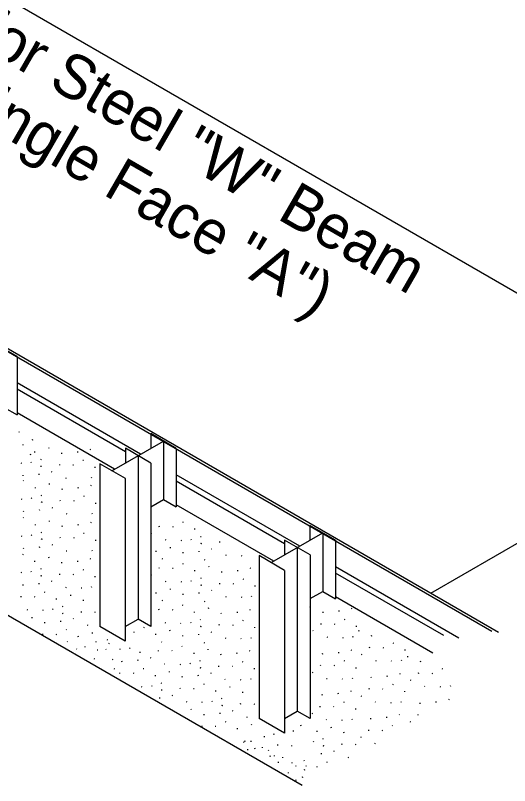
# Model space of a CAD drawing. Extents: x 1.8 to 35.6, y 0.1 to 20.9.
# Drawn here: x 21.998 to 23.569, y 5.603 to 8.051 of the extents above; entities that cross this region are included whole.
import ezdxf

# ---------------------------------------------------------------- set-up
doc = ezdxf.new("R2010")
doc.units = 0
doc.layers.add('KYTC_Std_Dwg', color=7, linetype='Continuous')

msp = doc.modelspace()

# ---------------------------------------------------------------- linework, layer by layer
at = {"layer": 'KYTC_Std_Dwg'}
for p, q in [((23.5116, 6.0924), (16.6993, 10.029)), ((23.5331, 6.0892), (16.7151, 10.029)), ((24.2811, 6.7694), (20.9875, 8.6722)), ((22.9093, 5.6026), (20.0353, 7.2619)), ((22.0029, 6.9667), (21.9218, 7.0136)), ((22.0029, 6.9667), (22.0029, 6.7809)), ((22.3955, 6.6558), (22.0029, 6.8827)), ((22.3471, 6.6635), (22.0029, 6.8624)), ((23.3177, 6.2147), (24.3998, 6.8396)), ((21.9623, 6.8044), (22.0029, 6.7809)), ((22.3125, 6.608), (22.0029, 6.7871)), ((22.0103, 6.7247), (22.01, 6.7276)), ((22.509, 6.6745), (22.4279, 6.7213)), ((22.4279, 6.7213), (22.4279, 6.6746)), ((22.0202, 6.6863), (22.0221, 6.6853)), ((22.0526, 6.6997), (22.0523, 6.7026)), ((22.3046, 6.6035), (22.4684, 6.6979)), ((22.4684, 6.6979), (22.4684, 6.5122)), ((22.0596, 6.6618), (22.0593, 6.6647)), ((22.1046, 6.6737), (22.1043, 6.6767)), ((22.1451, 6.6575), (22.1448, 6.6604)), ((22.1961, 6.6616), (22.1958, 6.6645)), ((22.2346, 6.672), (22.2365, 6.671)), ((22.4281, 6.6279), (22.3471, 6.6747)), ((22.3471, 6.6747), (22.3471, 6.628)), ((22.509, 6.6745), (22.509, 6.4887)), ((22.0462, 6.6534), (22.0459, 6.6563)), ((22.0771, 6.6402), (22.079, 6.6392)), ((22.2121, 6.6374), (22.2141, 6.6365)), ((22.3876, 6.6513), (22.3876, 6.1315)), ((22.0146, 6.6284), (22.0165, 6.6274)), ((22.0465, 6.6317), (22.0481, 6.6295)), ((22.0775, 6.6184), (22.0794, 6.6175)), ((22.0788, 6.6184), (22.0807, 6.6175)), ((22.1387, 6.6207), (22.1384, 6.6235)), ((22.1802, 6.6227), (22.1821, 6.6217)), ((22.2516, 6.6129), (22.2512, 6.6158)), ((22.3471, 6.5789), (22.266, 6.6257)), ((22.266, 6.6257), (22.266, 6.1082)), ((22.4281, 6.6279), (22.4281, 6.1082)), ((22.0223, 6.5867), (22.0221, 6.5895)), ((22.0733, 6.5907), (22.073, 6.5936)), ((22.1118, 6.6011), (22.1136, 6.6002)), ((22.9016, 6.3637), (22.509, 6.5906)), ((22.022, 6.5721), (22.0239, 6.5711)), ((22.1064, 6.5595), (22.1061, 6.5624)), ((22.1569, 6.5812), (22.1588, 6.5803)), ((22.2384, 6.5828), (22.24, 6.5807)), ((22.3469, 6.579), (22.3469, 6.0615)), ((22.8531, 6.3713), (22.509, 6.5702)), ((22.0613, 6.5476), (22.0611, 6.5504)), ((22.1469, 6.5432), (22.1466, 6.5462)), ((22.1978, 6.5473), (22.1976, 6.5502)), ((22.2363, 6.5577), (22.2382, 6.5567)), ((22.0163, 6.5142), (22.0182, 6.5132)), ((22.0482, 6.5174), (22.0498, 6.5152)), ((22.0788, 6.526), (22.0807, 6.525)), ((22.2139, 6.5232), (22.2158, 6.5222)), ((22.0792, 6.5042), (22.0811, 6.5032)), ((22.0806, 6.5042), (22.0825, 6.5032)), ((22.1405, 6.5064), (22.1401, 6.5092)), ((22.182, 6.5085), (22.1839, 6.5075)), ((22.2533, 6.4987), (22.253, 6.5016)), ((22.4281, 6.489), (22.4684, 6.5122)), ((22.4684, 6.5122), (22.509, 6.4887)), ((22.8186, 6.3158), (22.509, 6.4949)), ((22.0241, 6.4724), (22.0238, 6.4752)), ((22.0751, 6.4765), (22.0747, 6.4793)), ((22.1136, 6.4868), (22.1154, 6.4859)), ((22.1586, 6.467), (22.1606, 6.4661)), ((22.2401, 6.4686), (22.2417, 6.4664)), ((22.022, 6.4544), (22.0239, 6.4534)), ((22.1064, 6.4418), (22.1061, 6.4447)), ((22.2363, 6.4401), (22.2382, 6.4391)), ((22.5289, 6.441), (22.5308, 6.44)), ((22.0613, 6.4299), (22.0611, 6.4327)), ((22.1469, 6.4256), (22.1466, 6.4285)), ((22.1978, 6.4297), (22.1976, 6.4326)), ((22.4555, 6.4242), (22.4551, 6.4271)), ((22.497, 6.4262), (22.4989, 6.4253)), ((22.5682, 6.4165), (22.568, 6.4193)), ((23.0151, 6.3823), (22.934, 6.4292)), ((22.934, 6.4292), (22.934, 6.3824)), ((22.0163, 6.3965), (22.0182, 6.3955)), ((22.0482, 6.3997), (22.0498, 6.3976)), ((22.0788, 6.4083), (22.0807, 6.4073)), ((22.1405, 6.3887), (22.1401, 6.3916)), ((22.182, 6.3908), (22.1839, 6.3898)), ((22.2139, 6.4055), (22.2158, 6.4046)), ((22.4285, 6.4046), (22.4304, 6.4037)), ((22.5857, 6.3949), (22.5876, 6.3939)), ((22.8126, 6.3124), (22.9745, 6.4057)), ((22.9745, 6.4057), (22.9745, 6.22)), ((22.0792, 6.3865), (22.0811, 6.3856)), ((22.0806, 6.3865), (22.0825, 6.3856)), ((22.1136, 6.3692), (22.1154, 6.3682)), ((22.2533, 6.381), (22.253, 6.3839)), ((22.4736, 6.3848), (22.4756, 6.3838)), ((22.5232, 6.3831), (22.5251, 6.3821)), ((22.5551, 6.3863), (22.5567, 6.3842)), ((22.5861, 6.3731), (22.5881, 6.3722)), ((22.5875, 6.3731), (22.5894, 6.3722)), ((22.6474, 6.3753), (22.6471, 6.3782)), ((22.9342, 6.3357), (22.8531, 6.3826)), ((22.8531, 6.3826), (22.8531, 6.3358)), ((23.0151, 6.3823), (23.0151, 6.1965)), ((22.0241, 6.3547), (22.0238, 6.3576)), ((22.0751, 6.3588), (22.0747, 6.3617)), ((22.1586, 6.3493), (22.1606, 6.3484)), ((22.2401, 6.3509), (22.2417, 6.3487)), ((22.4455, 6.3456), (22.4451, 6.3485)), ((22.4905, 6.3576), (22.4902, 6.3605)), ((22.531, 6.3413), (22.5307, 6.3442)), ((22.582, 6.3454), (22.5816, 6.3482)), ((22.6205, 6.3557), (22.6223, 6.3548)), ((22.8936, 6.3592), (22.8936, 5.8393)), ((22.0202, 6.3385), (22.0221, 6.3375)), ((22.0596, 6.314), (22.0593, 6.3168)), ((22.1046, 6.3259), (22.1043, 6.3288)), ((22.1961, 6.3137), (22.1958, 6.3167)), ((22.2346, 6.3242), (22.2365, 6.3232)), ((22.4629, 6.324), (22.4648, 6.323)), ((22.598, 6.3212), (22.5999, 6.3202)), ((22.6656, 6.3359), (22.6675, 6.335)), ((22.7151, 6.3342), (22.7171, 6.3332)), ((22.8531, 6.2867), (22.7721, 6.3336)), ((22.7721, 6.3336), (22.7721, 5.8161)), ((22.9342, 6.3357), (22.9342, 5.816)), ((22.0771, 6.2924), (22.079, 6.2914)), ((22.1451, 6.3097), (22.1448, 6.3126)), ((22.4555, 6.2922), (22.4551, 6.2951)), ((22.497, 6.2942), (22.4989, 6.2933)), ((22.5289, 6.309), (22.5308, 6.308)), ((22.6133, 6.2964), (22.613, 6.2993)), ((22.7432, 6.2947), (22.7451, 6.2937)), ((23.4076, 6.0715), (23.0151, 6.2984)), ((22.0146, 6.2806), (22.0165, 6.2796)), ((22.0465, 6.2838), (22.0481, 6.2817)), ((22.0775, 6.2706), (22.0794, 6.2697)), ((22.0788, 6.2706), (22.0807, 6.2697)), ((22.1387, 6.2728), (22.1384, 6.2757)), ((22.1802, 6.2749), (22.1821, 6.2739)), ((22.2121, 6.2896), (22.2141, 6.2887)), ((22.2516, 6.2651), (22.2512, 6.268)), ((22.4285, 6.2726), (22.4304, 6.2717)), ((22.5682, 6.2845), (22.568, 6.2873)), ((22.6538, 6.2802), (22.6535, 6.2831)), ((22.7047, 6.2842), (22.7045, 6.2872)), ((22.853, 6.2868), (22.853, 5.7693)), ((23.3592, 6.0792), (23.0151, 6.2781)), ((22.0733, 6.2429), (22.073, 6.2457)), ((22.1118, 6.2532), (22.1136, 6.2523)), ((22.4736, 6.2528), (22.4756, 6.2518)), ((22.5232, 6.2511), (22.5251, 6.2501)), ((22.5551, 6.2543), (22.5567, 6.2522)), ((22.5857, 6.2629), (22.5876, 6.2619)), ((22.6474, 6.2433), (22.6471, 6.2462)), ((22.6889, 6.2454), (22.6908, 6.2444)), ((22.7208, 6.2601), (22.7227, 6.2592)), ((22.0223, 6.2388), (22.0221, 6.2417)), ((22.0893, 6.2187), (22.0912, 6.2177)), ((22.1569, 6.2334), (22.1588, 6.2325)), ((22.2065, 6.2317), (22.2084, 6.2307)), ((22.2384, 6.235), (22.24, 6.2328)), ((22.4905, 6.2256), (22.4902, 6.2285)), ((22.5861, 6.2411), (22.5881, 6.2402)), ((22.5875, 6.2411), (22.5894, 6.2402)), ((22.6205, 6.2237), (22.6223, 6.2228)), ((22.7602, 6.2356), (22.7599, 6.2385)), ((22.9342, 6.1968), (22.9745, 6.22)), ((22.9745, 6.22), (23.0151, 6.1965)), ((22.016, 6.2019), (22.0156, 6.2048)), ((22.0575, 6.204), (22.0594, 6.2031)), ((22.1287, 6.1942), (22.1284, 6.1971)), ((22.1737, 6.2062), (22.1735, 6.2091)), ((22.4455, 6.2136), (22.4451, 6.2165)), ((22.531, 6.2093), (22.5307, 6.2122)), ((22.582, 6.2134), (22.5816, 6.2162)), ((22.6656, 6.2039), (22.6675, 6.203)), ((22.7151, 6.2022), (22.7171, 6.2012)), ((22.7471, 6.2055), (22.7486, 6.2033)), ((23.3246, 6.0237), (23.0151, 6.2027)), ((22.1461, 6.1727), (22.1481, 6.1717)), ((22.2142, 6.1899), (22.214, 6.1928)), ((22.4629, 6.192), (22.4648, 6.191)), ((22.5276, 6.177), (22.5296, 6.176)), ((22.598, 6.1892), (22.5999, 6.1882)), ((22.9354, 6.168), (22.9351, 6.1709)), ((22.0341, 6.1626), (22.0361, 6.1616)), ((22.0836, 6.1608), (22.0856, 6.1598)), ((22.1156, 6.1641), (22.1172, 6.1619)), ((22.1466, 6.1508), (22.1485, 6.1499)), ((22.148, 6.1509), (22.1499, 6.1499)), ((22.2079, 6.1531), (22.2076, 6.1559)), ((22.2494, 6.1552), (22.2513, 6.1542)), ((22.4542, 6.1602), (22.4539, 6.1631)), ((22.4957, 6.1622), (22.4976, 6.1613)), ((22.567, 6.1525), (22.5667, 6.1553)), ((22.6121, 6.1644), (22.6117, 6.1673)), ((22.6526, 6.1482), (22.6522, 6.1511)), ((22.7035, 6.1522), (22.7032, 6.1552)), ((22.742, 6.1627), (22.7439, 6.1617)), ((22.9759, 6.1517), (22.9756, 6.1547)), ((23.0268, 6.1558), (23.0266, 6.1587)), ((23.0653, 6.1662), (23.0672, 6.1652)), ((22.051, 6.1353), (22.0506, 6.1382)), ((22.0915, 6.1191), (22.0911, 6.1219)), ((22.1424, 6.1232), (22.1421, 6.126)), ((22.1809, 6.1335), (22.1828, 6.1326)), ((22.3469, 6.1081), (22.3876, 6.1316)), ((22.4281, 6.1082), (22.3876, 6.1316)), ((22.3888, 6.1302), (22.3885, 6.1332)), ((22.4272, 6.1406), (22.4291, 6.1397)), ((22.4724, 6.1208), (22.4743, 6.1198)), ((22.5539, 6.1223), (22.5555, 6.1202)), ((22.5845, 6.1309), (22.5864, 6.1299)), ((22.7196, 6.1281), (22.7215, 6.1272)), ((23.0429, 6.1317), (23.0448, 6.1307)), ((22.1585, 6.099), (22.1604, 6.098)), ((22.2261, 6.1137), (22.228, 6.1127)), ((22.3469, 6.0615), (22.266, 6.1082)), ((22.4048, 6.1061), (22.4067, 6.1051)), ((22.4892, 6.0936), (22.489, 6.0965)), ((22.522, 6.1191), (22.5239, 6.1181)), ((22.5849, 6.1091), (22.5868, 6.1082)), ((22.5862, 6.1091), (22.5881, 6.1082)), ((22.6461, 6.1113), (22.6458, 6.1142)), ((22.6876, 6.1134), (22.6896, 6.1124)), ((22.759, 6.1036), (22.7586, 6.1065)), ((22.9695, 6.1149), (22.9691, 6.1177)), ((23.011, 6.117), (23.0129, 6.116)), ((23.0823, 6.1072), (23.082, 6.1101)), ((22.0851, 6.0822), (22.0847, 6.0851)), ((22.1266, 6.0842), (22.1285, 6.0833)), ((22.1979, 6.0745), (22.1976, 6.0774)), ((22.2429, 6.0865), (22.2426, 6.0893)), ((22.373, 6.0913), (22.3749, 6.0904)), ((22.4442, 6.0816), (22.4439, 6.0845)), ((22.5297, 6.0773), (22.5295, 6.0802)), ((22.5807, 6.0814), (22.5804, 6.0842)), ((22.6192, 6.0917), (22.6211, 6.0908)), ((22.6643, 6.0719), (22.6662, 6.071)), ((22.7458, 6.0735), (22.7474, 6.0713)), ((22.9426, 6.0953), (22.9444, 6.0944)), ((22.9876, 6.0755), (22.9896, 6.0746)), ((23.0372, 6.0738), (23.0391, 6.0728)), ((23.0691, 6.0771), (23.0707, 6.0749)), ((23.0899, 6.0929), (23.0896, 6.0958)), ((23.1304, 6.0767), (23.1301, 6.0796)), ((22.1618, 6.0605), (22.1636, 6.0596)), ((22.2524, 6.0605), (22.2542, 6.0596)), ((22.2886, 6.0669), (22.2904, 6.066)), ((22.2938, 6.0553), (22.2956, 6.0544)), ((22.4616, 6.06), (22.4636, 6.059)), ((22.5967, 6.0572), (22.5986, 6.0562)), ((22.7139, 6.0702), (22.7158, 6.0692)), ((23.1974, 6.0566), (23.1993, 6.0557)), ((22.1916, 6.0372), (22.1934, 6.0362)), ((22.2175, 6.0449), (22.2193, 6.044)), ((22.2576, 6.0346), (22.2594, 6.0337)), ((22.2847, 6.0359), (22.2866, 6.035)), ((22.3287, 6.0372), (22.3306, 6.0362)), ((22.3606, 6.0404), (22.3622, 6.0382)), ((22.3916, 6.0272), (22.3935, 6.0262)), ((22.393, 6.0272), (22.3949, 6.0262)), ((22.4529, 6.0294), (22.4526, 6.0323)), ((22.4944, 6.0315), (22.4963, 6.0306)), ((22.5263, 6.0462), (22.5282, 6.0452)), ((22.5656, 6.0217), (22.5654, 6.0246)), ((22.6107, 6.0337), (22.6104, 6.0366)), ((22.7021, 6.0215), (22.7019, 6.0244)), ((22.7406, 6.0319), (22.7426, 6.0309)), ((22.9746, 6.0197), (22.9743, 6.0227)), ((23.0256, 6.0238), (23.0253, 6.0267)), ((23.0641, 6.0342), (23.066, 6.0332)), ((23.124, 6.0398), (23.1236, 6.0427)), ((23.1655, 6.0419), (23.1674, 6.0409)), ((23.2368, 6.0321), (23.2365, 6.035)), ((22.2472, 6.0061), (22.2491, 6.0052)), ((22.3054, 6.0048), (22.3072, 6.0039)), ((22.3365, 5.9954), (22.3361, 5.9983)), ((22.3875, 5.9995), (22.3871, 6.0024)), ((22.4259, 6.0098), (22.4278, 6.0089)), ((22.5831, 6.0002), (22.5851, 5.9992)), ((22.6512, 6.0174), (22.6509, 6.0203)), ((23.0416, 5.9997), (23.0436, 5.9987)), ((23.0971, 6.0202), (23.0989, 6.0193)), ((23.1421, 6.0004), (23.1441, 5.9995)), ((23.1917, 5.9987), (23.1936, 5.9977)), ((23.2236, 6.002), (23.2252, 5.9998)), ((23.2455, 6.0112), (23.2451, 6.0142)), ((22.3106, 5.9751), (22.3124, 5.9742)), ((22.4035, 5.9753), (22.4054, 5.9743)), ((22.4711, 5.9901), (22.473, 5.9891)), ((22.5206, 5.9883), (22.5226, 5.9873)), ((22.5526, 5.9916), (22.5541, 5.9894)), ((22.5836, 5.9783), (22.5855, 5.9774)), ((22.5849, 5.9783), (22.5868, 5.9774)), ((22.6448, 5.9806), (22.6445, 5.9834)), ((22.6863, 5.9827), (22.6882, 5.9817)), ((22.7182, 5.9973), (22.7201, 5.9964)), ((22.7576, 5.9728), (22.7573, 5.9757)), ((22.9682, 5.9829), (22.9679, 5.9857)), ((23.0097, 5.985), (23.0116, 5.984)), ((23.0811, 5.9752), (23.0807, 5.9781)), ((23.286, 5.995), (23.2856, 5.9979)), ((23.353, 5.9749), (23.3549, 5.974)), ((22.3301, 5.9585), (22.3298, 5.9614)), ((22.3716, 5.9606), (22.3736, 5.9597)), ((22.4429, 5.9508), (22.4426, 5.9537)), ((22.4879, 5.9628), (22.4876, 5.9657)), ((22.5284, 5.9466), (22.5281, 5.9494)), ((22.5794, 5.9507), (22.5791, 5.9535)), ((22.6179, 5.961), (22.6197, 5.9601)), ((22.9413, 5.9633), (22.9431, 5.9624)), ((23.1801, 5.9487), (23.1798, 5.9517)), ((23.2186, 5.9592), (23.2205, 5.9582)), ((23.2796, 5.9582), (23.2792, 5.961)), ((23.3211, 5.9602), (23.323, 5.9592)), ((22.4603, 5.9292), (22.4622, 5.9282)), ((22.5954, 5.9265), (22.5973, 5.9255)), ((22.663, 5.9412), (22.6649, 5.9402)), ((22.7126, 5.9395), (22.7145, 5.9385)), ((22.7445, 5.9427), (22.7461, 5.9406)), ((22.9864, 5.9435), (22.9883, 5.9426)), ((23.036, 5.9418), (23.0379, 5.9408)), ((23.0679, 5.9451), (23.0695, 5.9429)), ((23.1291, 5.9447), (23.1288, 5.9476)), ((23.2526, 5.9386), (23.2545, 5.9377)), ((22.3978, 5.9174), (22.3997, 5.9165)), ((22.4298, 5.9207), (22.4314, 5.9185)), ((22.4607, 5.9075), (22.4626, 5.9065)), ((22.4621, 5.9075), (22.464, 5.9065)), ((22.5221, 5.9097), (22.5217, 5.9126)), ((22.5636, 5.9117), (22.5655, 5.9108)), ((22.6348, 5.902), (22.6345, 5.9048)), ((22.6798, 5.914), (22.6796, 5.9168)), ((22.7203, 5.8977), (22.7201, 5.9006)), ((23.0627, 5.9035), (23.0646, 5.9025)), ((23.1227, 5.9078), (23.1224, 5.9107)), ((23.1642, 5.9099), (23.1661, 5.9089)), ((23.1961, 5.9246), (23.1981, 5.9237)), ((23.2356, 5.9001), (23.2352, 5.903)), ((23.2977, 5.9187), (23.2996, 5.9178)), ((23.3473, 5.9171), (23.3492, 5.9161)), ((23.3792, 5.9203), (23.3808, 5.9182)), ((22.4566, 5.8797), (22.4563, 5.8827)), ((22.4951, 5.8901), (22.497, 5.8892)), ((22.6522, 5.8804), (22.6541, 5.8794)), ((22.9733, 5.889), (22.973, 5.8919)), ((23.0242, 5.8931), (23.024, 5.896)), ((23.0958, 5.8882), (23.0976, 5.8873)), ((23.3741, 5.8775), (23.3761, 5.8765)), ((22.5402, 5.8703), (22.5421, 5.8693)), ((22.5897, 5.8686), (22.5916, 5.8676)), ((22.6217, 5.8718), (22.6233, 5.8697)), ((22.6526, 5.8586), (22.6546, 5.8577)), ((22.6541, 5.8587), (22.656, 5.8577)), ((22.714, 5.8608), (22.7136, 5.8637)), ((22.7555, 5.8629), (22.7574, 5.8619)), ((22.9669, 5.8522), (22.9666, 5.855)), ((23.0084, 5.8542), (23.0103, 5.8532)), ((23.0403, 5.8689), (23.0422, 5.868)), ((23.1409, 5.8684), (23.1428, 5.8675)), ((23.1905, 5.8667), (23.1924, 5.8657)), ((23.2224, 5.87), (23.224, 5.8678)), ((23.2847, 5.863), (23.2844, 5.8659)), ((23.3356, 5.8671), (23.3354, 5.87)), ((22.5571, 5.8431), (22.5567, 5.846)), ((22.5976, 5.8268), (22.5972, 5.8297)), ((22.6485, 5.8309), (22.6482, 5.8337)), ((22.687, 5.8412), (22.6889, 5.8403)), ((22.853, 5.8159), (22.8937, 5.8394)), ((22.9342, 5.816), (22.8936, 5.8394)), ((22.94, 5.8326), (22.9418, 5.8317)), ((23.0797, 5.8444), (23.0794, 5.8473)), ((23.2172, 5.8284), (23.2191, 5.8274)), ((23.2783, 5.8262), (23.278, 5.829)), ((22.6646, 5.8067), (22.6665, 5.8057)), ((22.7321, 5.8214), (22.7341, 5.8205)), ((22.853, 5.7693), (22.7721, 5.8161)), ((22.9851, 5.8127), (22.987, 5.8118)), ((23.0346, 5.8111), (23.0366, 5.8101)), ((23.0666, 5.8143), (23.0681, 5.8122)), ((23.1278, 5.8139), (23.1275, 5.8168)), ((23.1787, 5.818), (23.1785, 5.8209)), ((23.2514, 5.8066), (23.2532, 5.8057)), ((22.5911, 5.7899), (22.5908, 5.7928)), ((22.6326, 5.792), (22.6346, 5.7911)), ((22.704, 5.7822), (22.7036, 5.7852)), ((22.749, 5.7942), (22.7486, 5.7971)), ((22.8818, 5.7749), (22.8815, 5.7777)), ((22.9056, 5.792), (22.9052, 5.7948)), ((23.0019, 5.7856), (23.0016, 5.7884)), ((23.1214, 5.7771), (23.1211, 5.7799)), ((23.1629, 5.7792), (23.1648, 5.7782)), ((23.1948, 5.7938), (23.1967, 5.7929)), ((22.7896, 5.7564), (22.7892, 5.7592)), ((22.8199, 5.7643), (22.8196, 5.7672)), ((22.9569, 5.7736), (22.9566, 5.7764)), ((23.0424, 5.7692), (23.0421, 5.7722)), ((23.0945, 5.7575), (23.0963, 5.7566)), ((22.7237, 5.7393), (22.7234, 5.7422)), ((22.7276, 5.7419), (22.7273, 5.7447)), ((22.7474, 5.7419), (22.7471, 5.7447)), ((22.8317, 5.7301), (22.8314, 5.7329)), ((22.8766, 5.7274), (22.8762, 5.7302)), ((22.9438, 5.7434), (22.9454, 5.7412)), ((22.9743, 5.752), (22.9762, 5.751)), ((22.9747, 5.7302), (22.9766, 5.7292)), ((22.9761, 5.7302), (22.9781, 5.7292)), ((23.0361, 5.7324), (23.0357, 5.7352)), ((23.0776, 5.7345), (23.0795, 5.7335)), ((23.1396, 5.7377), (23.1415, 5.7367)), ((22.7369, 5.7156), (22.7366, 5.7184)), ((22.7593, 5.7182), (22.759, 5.7211)), ((22.783, 5.7222), (22.7826, 5.725)), ((22.8027, 5.7129), (22.8024, 5.7157)), ((22.9706, 5.7025), (22.9703, 5.7053)), ((23.0091, 5.7128), (23.011, 5.7119)), ((22.8081, 5.6945), (22.8077, 5.6973)), ((22.8212, 5.6958), (22.8209, 5.6987)), ((22.8476, 5.6905), (22.8472, 5.6933)), ((22.9161, 5.68), (22.9157, 5.6828)), ((23.0542, 5.693), (23.0561, 5.6921)), ((22.8344, 5.6747), (22.8341, 5.6776)), ((22.8779, 5.6734), (22.8776, 5.6762)), ((22.8897, 5.6628), (22.8894, 5.6657)), ((22.9226, 5.6628), (22.9223, 5.6657)), ((22.9547, 5.6636), (22.9566, 5.6627)), ((22.9866, 5.6783), (22.9886, 5.6773)), ((22.866, 5.6417), (22.8656, 5.6446)), ((22.9174, 5.651), (22.9171, 5.6538)), ((22.8897, 5.6181), (22.8894, 5.6209)), ((22.9108, 5.6272), (22.9105, 5.6301))]:
    msp.add_line(p, q, dxfattribs=at)

# ---------------------------------------------------------------- texts
for s, p in [('Pay Limits for Steel "W" Beam', (21.0709, 8.4194)), (' Guardrail (Single Face "A")', (20.9659, 8.2375))]:
    msp.add_text(s, height=0.14, rotation=330, dxfattribs=at).set_placement(p)

doc.saveas('drawing.dxf')
